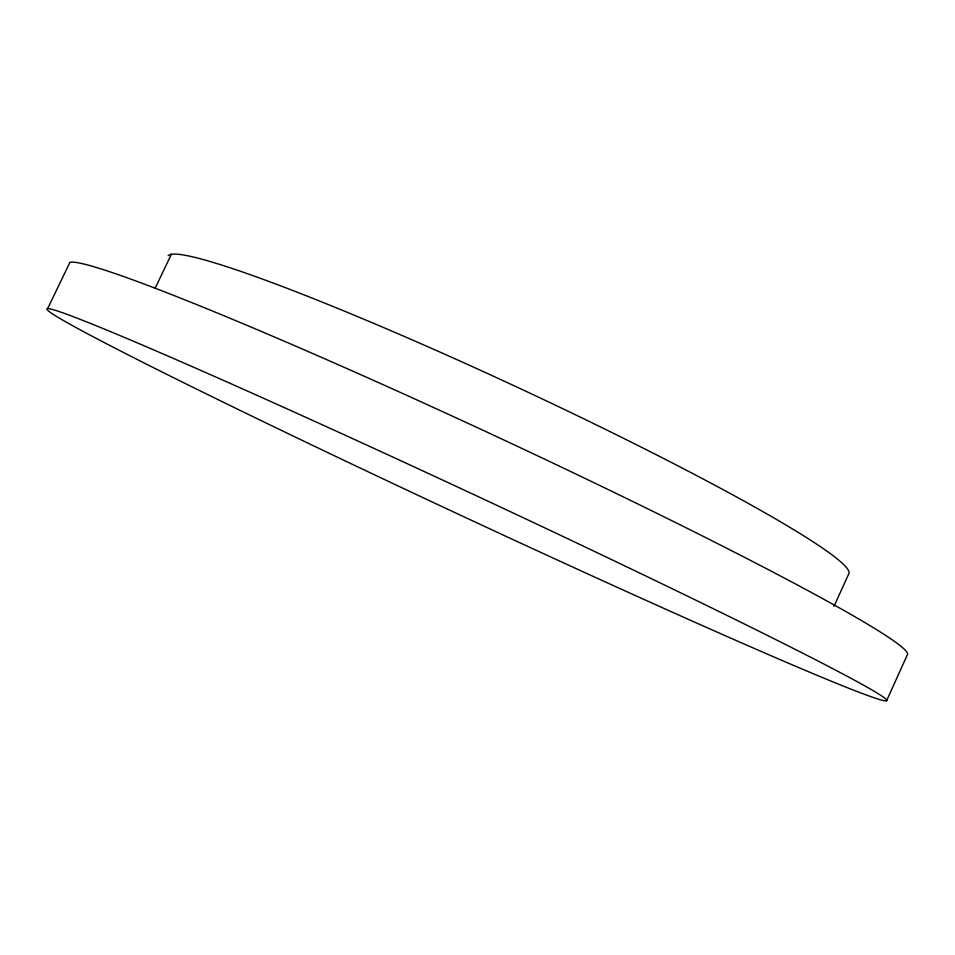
<?xml version="1.0" encoding="UTF-8"?>
<svg xmlns="http://www.w3.org/2000/svg" width="955" height="955" viewBox="0 0 955 955"><rect width="100%" height="100%" fill="white"/><g stroke="black" fill="none" stroke-linecap="round" stroke-linejoin="round"><path stroke-width="1.43" d="M886.61 700.719A463.617 12.164 25 0 0 267.496 400.05A463.617 12.164 25 0 0 245.638 413.085A463.617 12.164 25 0 0 886.61 700.719L907.25 654.999A463.008 23.971 25 0 0 516.178 445.746A463.008 23.971 25 0 0 69.954 262.267L47.75 308.393M833.93 606.485L849.114 573.06A375.745 28.96 25 0 0 520.021 388.518A375.745 28.96 25 0 0 168.199 255.654M155.128 288.279L171.387 254.281"/></g></svg>
